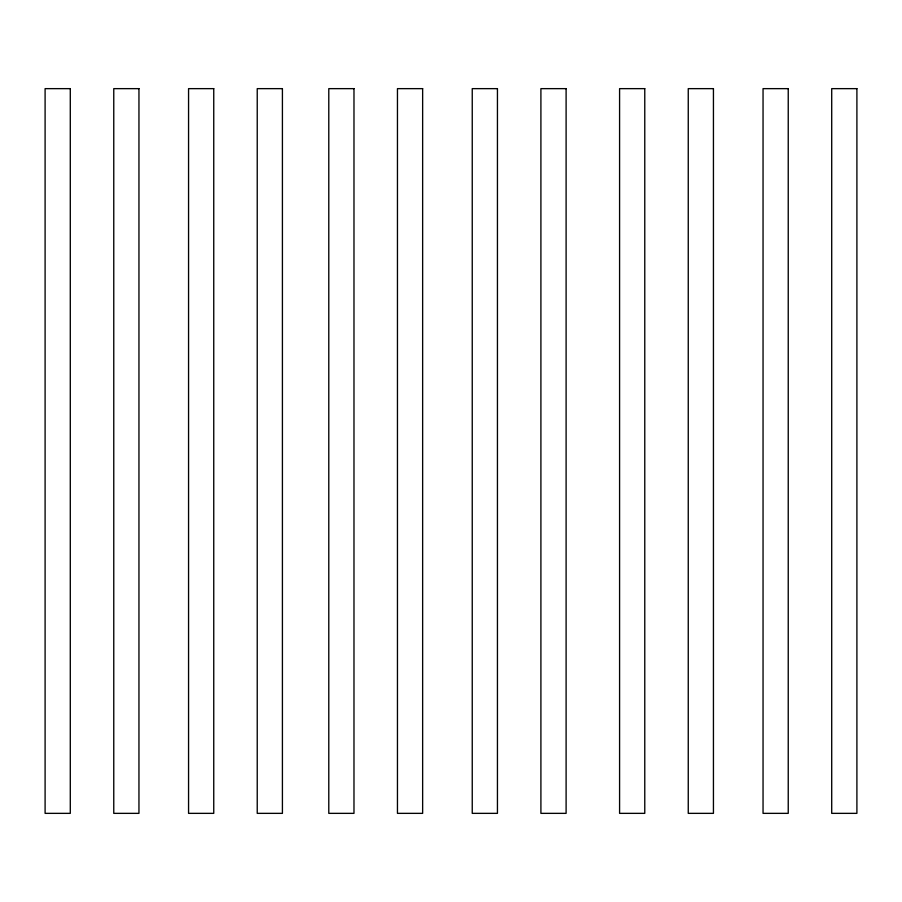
<?xml version="1.0" encoding="UTF-8"?>
<svg xmlns="http://www.w3.org/2000/svg" width="902" height="902" viewBox="0 0 902 902"><rect width="100%" height="100%" fill="white"/><g stroke="black" fill="none" stroke-linecap="round" stroke-linejoin="round"><path stroke-width="1.35" d="M70.288 88.644L45.1 88.644L45.1 813.356L70.288 813.356L70.288 88.644M138.953 88.644L113.765 88.644L113.765 813.356L138.953 813.356L138.953 88.644M213.751 88.644L188.563 88.644L188.563 813.356L213.751 813.356L213.751 88.644M282.416 88.644L257.228 88.644L257.228 813.356L282.416 813.356L282.416 88.644M353.979 88.644L328.79 88.644L328.79 813.356L353.979 813.356L353.979 88.644M422.643 88.644L397.455 88.644L397.455 813.356L422.643 813.356L422.643 88.644M497.442 88.644L472.242 88.644L472.242 813.356L497.442 813.356L497.442 88.644M566.106 88.644L540.907 88.644L540.907 813.356L566.106 813.356L566.106 88.644M644.772 88.644L619.584 88.644L619.584 813.356L644.772 813.356L644.772 88.644M713.437 88.644L688.249 88.644L688.249 813.356L713.437 813.356L713.437 88.644M788.235 88.644L763.047 88.644L763.047 813.356L788.235 813.356L788.235 88.644M856.9 88.644L831.712 88.644L831.712 813.356L856.9 813.356L856.9 88.644"/></g></svg>
